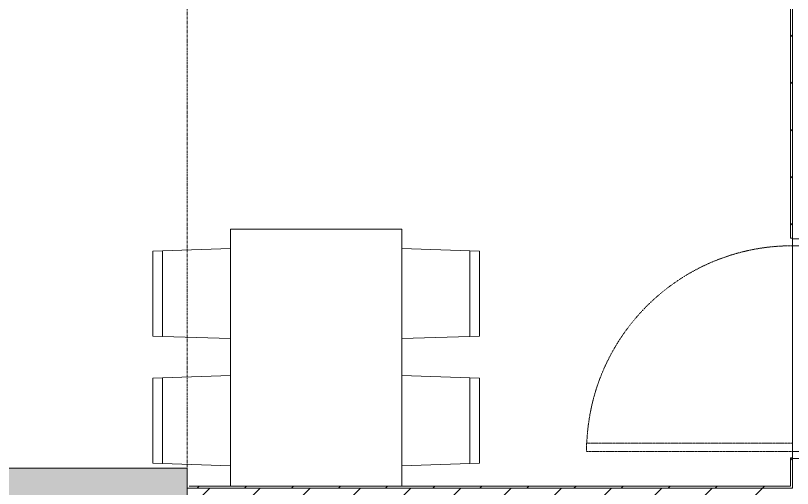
# Model space of a CAD drawing. Header units: millimetres. Extents: x -24439 to 198341, y -52871 to 149926.
# Drawn here: x 38003 to 41853, y 45436 to 47783 of the extents above; entities that cross this region are included whole.
import ezdxf

# ---------------------------------------------------------------- set-up
doc = ezdxf.new("R2010")
doc.units = ezdxf.units.MM
doc.linetypes.add('Grid Line', pattern=[22.225, 12.7, -3.175, 3.175, -3.175])
doc.linetypes.add('NET VAN', pattern=[1.06, 0.53, -0.53])
for name, color, linetype, lineweight in [('0-1', 7, 'Continuous', 5), ('A-DETL-GENF-2', 9, 'NET VAN', 9), ('A-DOOR', 31, 'Continuous', 9), ('A-DOOR-FRAM', 31, 'Continuous', 9), ('A-FLOR-1', 9, 'Continuous', 9), ('A-WALL-3', 113, 'Continuous', 18), ('A-WALL-PATT-2', 9, 'Continuous', 9), ('A-WALL-PATT-3', 111, 'Continuous', 9), ('I-FURN-1', 9, 'Continuous', 9), ('I-WALL-1', 253, 'Continuous', 18), ('S-COLS-2', 253, 'Continuous', 18), ('S-COLS-3', 9, 'Continuous', 9), ('S-GRID-1', 1, 'Grid Line', 9)]:
    doc.layers.add(name, color=color, linetype=linetype, lineweight=lineweight)
pattern_1 = [(45, (0, 0), (-116.6726, 116.6726), [])]

# ---------------------------------------------------------------- blocks, each defined once
blk = doc.blocks.new('M_Concrete-Rectangular-Column2 - 400x1300-812637-TKCS_MB ĐỊNH VỊ CAO ĐỘ THIẾT KẾ')
at = {"layer": 'S-COLS-3'}
blk.add_hatch(color=256, dxfattribs=at).paths.add_polyline_path([(-650, 200), (-650, -200), (650, -200), (650, 200), (165.2, 200)])
at = {"layer": 'S-COLS-2'}
for p, q in [((-650, 200), (650, 200)), ((-650, -200), (-650, 200)), ((650, 200), (650, -200)), ((650, -200), (-650, -200))]:
    blk.add_line(p, q, dxfattribs=at)
blk = doc.blocks.new('NCV_TKTC_KET CAU_rvt-1-TKCS_MB ĐỊNH VỊ CAO ĐỘ THIẾT KẾ')
at = {"layer": 'S-COLS-3', "rotation": 180}
blk.add_blockref('M_Concrete-Rectangular-Column2 - 400x1300-812637-TKCS_MB ĐỊNH VỊ CAO ĐỘ THIẾT KẾ', (38202.6, 45336.9), dxfattribs=at)
blk = doc.blocks.new('RES_BAN AN 1 - RES_BAN AN 1-V81-TKCS_MB ĐỊNH VỊ CAO ĐỘ THIẾT KẾ')
at = {"layer": 'I-FURN-1'}
for p, q in [((-425, 1275), (425, 1275)), ((-425, 0), (-425, 1275)), ((425, 1275), (425, 0)), ((-761.9, 1168.8), (-809.6, 1167.2)), ((-809.6, 1167.2), (-809.6, 745.3)), ((-425, 1180), (-761.9, 1168.8)), ((-761.9, 1168.8), (-761.9, 743.8)), ((-761.9, 743.8), (-761.9, 1168.8)), ((-425, 732.5), (-425, 1180)), ((425, 1180), (761.9, 1168.8)), ((425, 732.5), (425, 1180)), ((761.9, 1168.8), (761.9, 743.8)), ((761.9, 1168.8), (761.9, 743.8)), ((809.6, 1167.2), (761.9, 1168.8)), ((809.6, 745.3), (809.6, 1167.2)), ((-809.6, 745.3), (-761.9, 743.8)), ((-761.9, 743.8), (-425, 732.5)), ((761.9, 743.8), (425, 732.5)), ((761.9, 743.8), (809.6, 745.3)), ((-425, 549.7), (-761.9, 538.5)), ((-425, 102.3), (-425, 549.7)), ((425, 549.7), (761.9, 538.5)), ((425, 102.3), (425, 549.7)), ((-809.6, 536.9), (-761.9, 538.5)), ((-809.6, 115.1), (-809.6, 536.9)), ((-761.9, 538.5), (-761.9, 113.5)), ((-761.9, 538.5), (-761.9, 113.5)), ((761.9, 538.5), (761.9, 113.5)), ((761.9, 538.5), (809.6, 536.9)), ((761.9, 113.5), (761.9, 538.5)), ((809.6, 536.9), (809.6, 115.1)), ((-761.9, 113.5), (-809.6, 115.1)), ((-761.9, 113.5), (-425, 102.3)), ((761.9, 113.5), (425, 102.3)), ((809.6, 115.1), (761.9, 113.5))]:
    blk.add_line(p, q, dxfattribs=at)
blk = doc.blocks.new('NCV_TKTC_TANG 1_rvt-1-TKCS_MB ĐỊNH VỊ CAO ĐỘ THIẾT KẾ')
at = {"layer": 'A-WALL-PATT-2'}
h = blk.add_hatch(dxfattribs=at)
h.set_pattern_fill('FP_3', color=256, style=0, pattern_type=2)
h.set_pattern_definition(pattern_1)
h.paths.add_polyline_path([(41852.6, 45436.9), (41852.6, 45587.4), (41842.6, 45587.4), (41842.6, 45436.9)])
h.paths.add_polyline_path([(41842.6, 46677.4), (41852.6, 46677.4), (41852.6, 48436.9), (41842.6, 48436.9), (41842.6, 46774.5)])
h = blk.add_hatch(dxfattribs=at)
h.set_pattern_fill('FP_3', color=256, style=0, pattern_type=2)
h.set_pattern_definition(pattern_1)
h.paths.add_polyline_path([(41668.7, 45436.9), (41842.6, 45436.9), (41842.6, 45446.9), (38862.6, 45446.9), (38862.6, 45436.9), (39247.8, 45436.9)])
at = {"layer": 'A-FLOR-1'}
for p, q in [((41852.4, 46677.4), (41852.4, 45587.4)), ((41852.6, 45587.4), (41852.6, 46677.4))]:
    blk.add_line(p, q, dxfattribs=at)
at = {"layer": 'I-WALL-1'}
for p, q in [((41852.6, 46677.4), (41852.6, 48436.9)), ((41842.6, 48426.9), (41842.6, 46677.4)), ((41842.6, 46677.4), (41852.6, 46677.4)), ((41852.6, 45587.4), (41842.6, 45587.4)), ((41842.6, 45587.4), (41842.6, 45446.9)), ((41852.6, 45436.9), (41852.6, 45587.4)), ((41842.6, 45446.9), (38862.6, 45446.9)), ((38862.6, 45436.9), (41842.6, 45436.9)), ((41842.6, 45436.9), (41852.6, 45436.9))]:
    blk.add_line(p, q, dxfattribs=at)
at = {"layer": 'I-FURN-1'}
blk.add_blockref('RES_BAN AN 1 - RES_BAN AN 1-V81-TKCS_MB ĐỊNH VỊ CAO ĐỘ THIẾT KẾ', (39492.6, 45446.9), dxfattribs=at)
blk = doc.blocks.new('FD_05 - FD_05-1000x2200mm-835433-TKCS_MB ĐỊNH VỊ CAO ĐỘ THIẾT KẾ')
at = {"layer": 'A-DETL-GENF-2'}
for p, q in [((510, -100), (470, -100)), ((470, -100), (470, -1120)), ((510, -1120), (510, -100)), ((470, -1120), (510, -1120))]:
    blk.add_line(p, q, dxfattribs=at)
blk.add_arc((510, -100), 1020, 180, 267.7525, dxfattribs=at)
at = {"layer": 'A-DOOR-FRAM'}
for p, q in [((-545, 100), (-500, 100)), ((-545, -100), (-545, 100)), ((-500, 100), (-500, -60)), ((500, 100), (545, 100)), ((500, -60), (500, 100)), ((545, 100), (545, -100)), ((-500, -60), (-510, -60)), ((-510, -60), (-510, -100)), ((510, -60), (500, -60)), ((510, -100), (510, -60)), ((-510, -100), (-545, -100)), ((545, -100), (510, -100))]:
    blk.add_line(p, q, dxfattribs=at)

msp = doc.modelspace()

# ---------------------------------------------------------------- hatches: boundary and pattern name
at = {"layer": 'A-WALL-PATT-3'}
h = msp.add_hatch(dxfattribs=at)
h.set_pattern_fill('FP_1', color=256, style=0, pattern_type=2)
h.set_pattern_definition([(45, (0, 0), (-124.4508, 124.4508), [])])
h.paths.add_polyline_path([(42052.6, 45236.9), (42402.6, 45236.9), (42402.6, 45436.9), (38852.6, 45436.9), (38852.6, 45236.9), (41852.6, 45236.9), (41852.6, 45435.3), (42052.6, 45435.3), (42052.6, 45295.2)])

# ---------------------------------------------------------------- linework, layer by layer
at = {"layer": 'A-WALL-3'}
for p, q in [((41852.6, 45436.9), (38852.6, 45436.9)), ((38852.6, 45436.9), (38852.6, 45236.9))]:
    msp.add_line(p, q, dxfattribs=at)
at = {"layer": 'S-GRID-1'}
msp.add_line((38852.6, 20960.6), (38852.6, 80482.7), dxfattribs=at)

# ---------------------------------------------------------------- block references
at = {"layer": '0-1'}
for name in ['NCV_TKTC_KET CAU_rvt-1-TKCS_MB ĐỊNH VỊ CAO ĐỘ THIẾT KẾ', 'NCV_TKTC_TANG 1_rvt-1-TKCS_MB ĐỊNH VỊ CAO ĐỘ THIẾT KẾ']:
    msp.add_blockref(name, (0, 0), dxfattribs=at)
at = {"layer": 'A-DOOR', "rotation": 269.9999999999999}
msp.add_blockref('FD_05 - FD_05-1000x2200mm-835433-TKCS_MB ĐỊNH VỊ CAO ĐỘ THIẾT KẾ', (41952.6, 46130.3), dxfattribs=at)

doc.saveas('drawing.dxf')
